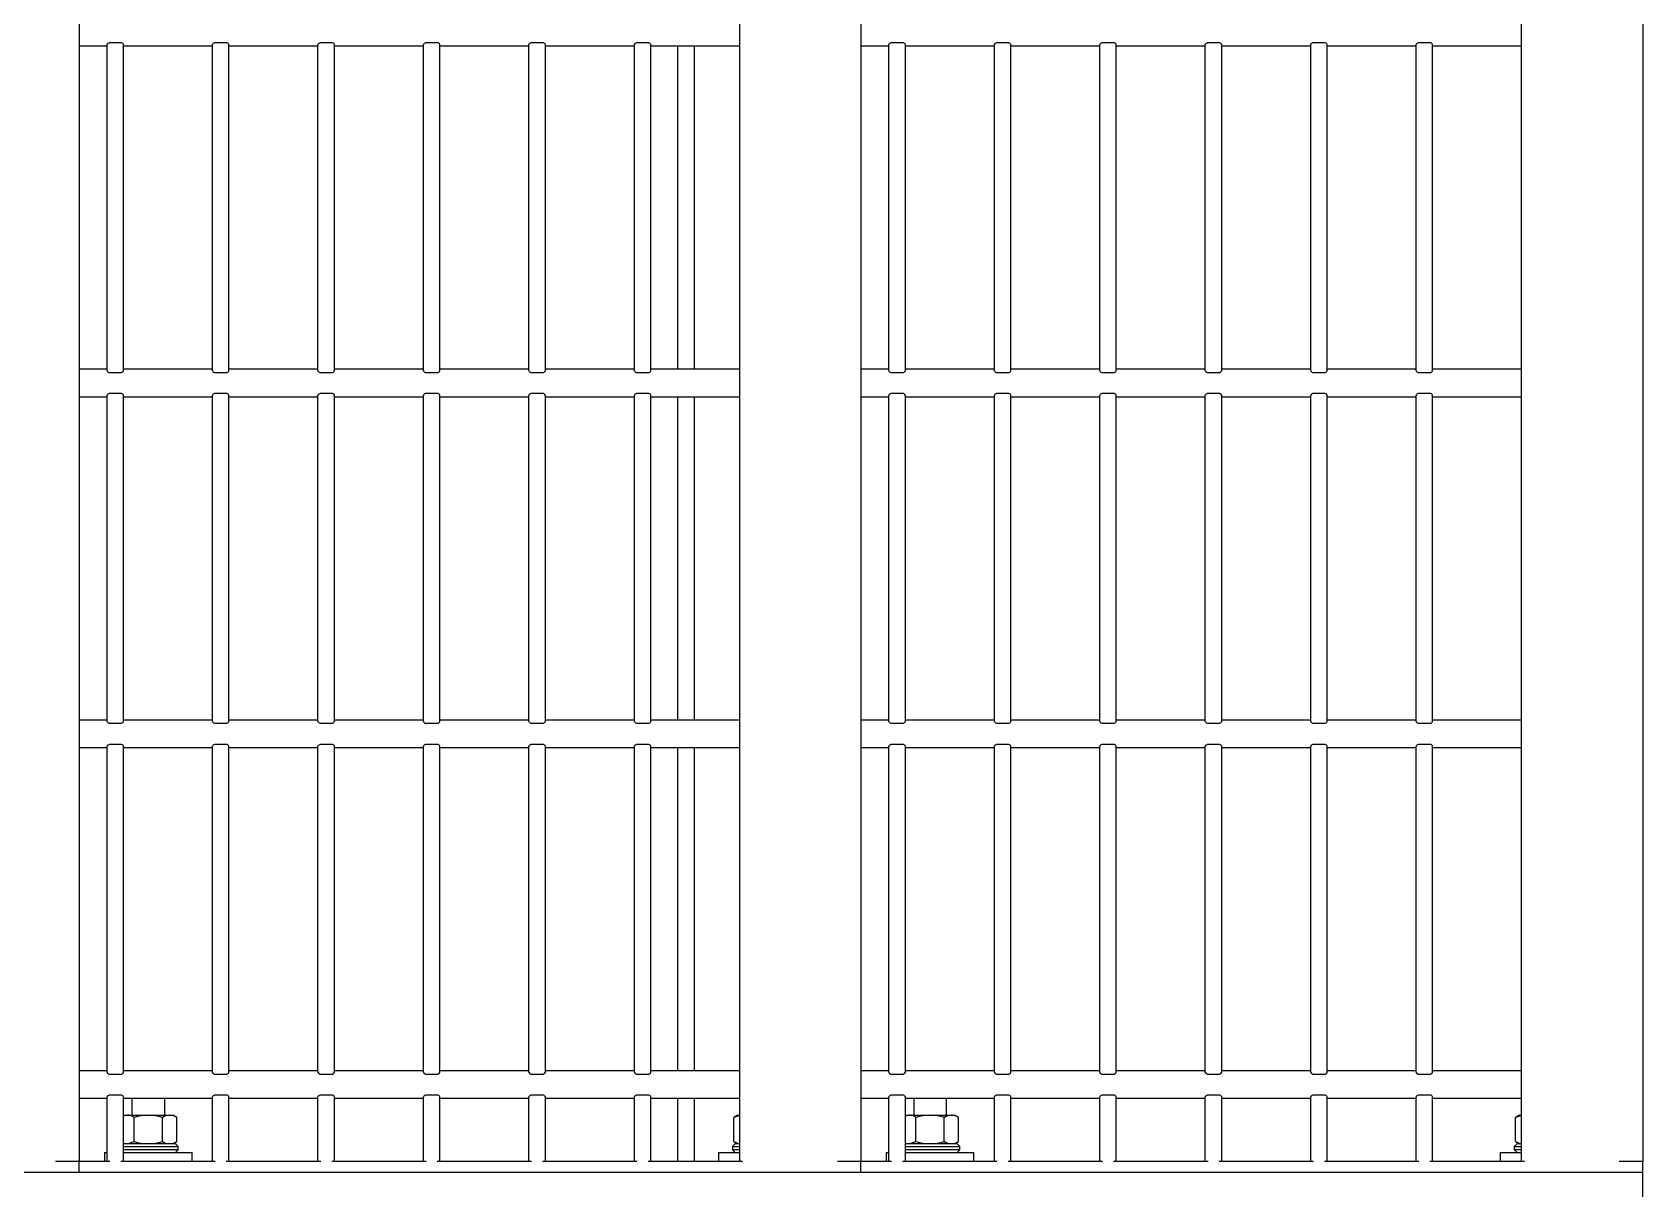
# Model space of a CAD drawing. Header units: millimetres. Extents: x 0 to 55611, y 0 to 32827.
# Drawn here: x 13793.6 to 14260, y 23650.1 to 23985.1 of the extents above; entities that cross this region are included whole.
import ezdxf

# ---------------------------------------------------------------- set-up
doc = ezdxf.new("R2010")
doc.units = ezdxf.units.MM
doc.header["$LTSCALE"] = 10
doc.linetypes.add('SLD-Continua', pattern=[0])
doc.layers.add('STRUC', color=5, linetype='SLD-Continua')

msp = doc.modelspace()

# ---------------------------------------------------------------- linework, layer by layer
at = {"layer": 'STRUC', "linetype": 'SLD-Continua', "lineweight": 25}
for p, q in [((13807.18, 24413.69), (13807.18, 23658.04)), ((14033.59, 24413.69), (14033.59, 23658.04)), ((14260.01, 24413.69), (14260.01, 23658.04)), ((13998.51, 23981.49), (13998.51, 23988.63)), ((14224.93, 23981.49), (14224.93, 23988.63)), ((13807.18, 23981.1), (13815.27, 23981.1)), ((13815.27, 23887.03), (13815.27, 23981.49)), ((13819.24, 23982.01), (13816.07, 23982.01)), ((13820.04, 23887.03), (13820.04, 23981.49)), ((13820.04, 23981.1), (13845.81, 23981.1)), ((13845.81, 23887.03), (13845.81, 23981.49)), ((13849.78, 23982.01), (13846.61, 23982.01)), ((13850.58, 23887.03), (13850.58, 23981.49)), ((13850.58, 23981.1), (13876.35, 23981.1)), ((13876.35, 23887.03), (13876.35, 23981.49)), ((13880.32, 23982.01), (13877.15, 23982.01)), ((13881.12, 23887.03), (13881.12, 23981.49)), ((13881.12, 23981.1), (13906.89, 23981.1)), ((13906.89, 23887.03), (13906.89, 23981.49)), ((13910.86, 23982.01), (13907.69, 23982.01)), ((13911.66, 23887.03), (13911.66, 23981.49)), ((13911.66, 23981.1), (13937.43, 23981.1)), ((13937.43, 23887.03), (13937.43, 23981.49)), ((13941.4, 23982.01), (13938.23, 23982.01)), ((13942.2, 23887.03), (13942.2, 23981.49)), ((13942.2, 23981.1), (13967.97, 23981.1)), ((13967.97, 23887.03), (13967.97, 23981.49)), ((13971.94, 23982.01), (13968.77, 23982.01)), ((13972.74, 23887.03), (13972.74, 23981.49)), ((13972.74, 23981.1), (13998.51, 23981.1)), ((13980.61, 23887.43), (13980.61, 23981.1)), ((13985.37, 23887.43), (13985.37, 23981.1)), ((13998.51, 23887.03), (13998.51, 23981.49)), ((14033.59, 23981.1), (14041.69, 23981.1)), ((14041.69, 23887.03), (14041.69, 23981.49)), ((14045.66, 23982.01), (14042.48, 23982.01)), ((14046.45, 23887.03), (14046.45, 23981.49)), ((14046.45, 23981.1), (14072.23, 23981.1)), ((14072.23, 23887.03), (14072.23, 23981.49)), ((14076.2, 23982.01), (14073.02, 23982.01)), ((14076.99, 23887.03), (14076.99, 23981.49)), ((14076.99, 23981.1), (14102.77, 23981.1)), ((14102.77, 23887.03), (14102.77, 23981.49)), ((14106.74, 23982.01), (14103.56, 23982.01)), ((14107.53, 23887.03), (14107.53, 23981.49)), ((14107.53, 23981.1), (14133.31, 23981.1)), ((14133.31, 23887.03), (14133.31, 23981.49)), ((14137.28, 23982.01), (14134.1, 23982.01)), ((14138.07, 23887.03), (14138.07, 23981.49)), ((14138.07, 23981.1), (14163.85, 23981.1)), ((14163.85, 23887.03), (14163.85, 23981.49)), ((14167.82, 23982.01), (14164.64, 23982.01)), ((14168.61, 23887.03), (14168.61, 23981.49)), ((14168.61, 23981.1), (14194.39, 23981.1)), ((14194.39, 23887.03), (14194.39, 23981.49)), ((14198.36, 23982.01), (14195.18, 23982.01)), ((14199.15, 23887.03), (14199.15, 23981.49)), ((14199.15, 23981.1), (14224.93, 23981.1)), ((14224.93, 23887.03), (14224.93, 23981.49)), ((13815.27, 23887.43), (13807.18, 23887.43)), ((13816.07, 23886.52), (13819.24, 23886.52)), ((13845.81, 23887.43), (13820.04, 23887.43)), ((13846.61, 23886.52), (13849.78, 23886.52)), ((13876.35, 23887.43), (13850.58, 23887.43)), ((13877.15, 23886.52), (13880.32, 23886.52)), ((13906.89, 23887.43), (13881.12, 23887.43)), ((13907.69, 23886.52), (13910.86, 23886.52)), ((13937.43, 23887.43), (13911.66, 23887.43)), ((13938.23, 23886.52), (13941.4, 23886.52)), ((13967.97, 23887.43), (13942.2, 23887.43)), ((13968.77, 23886.52), (13971.94, 23886.52)), ((13998.51, 23887.43), (13972.74, 23887.43)), ((13998.51, 23879.89), (13998.51, 23887.03)), ((14041.69, 23887.43), (14033.59, 23887.43)), ((14042.48, 23886.52), (14045.66, 23886.52)), ((14072.23, 23887.43), (14046.45, 23887.43)), ((14073.02, 23886.52), (14076.2, 23886.52)), ((14102.77, 23887.43), (14076.99, 23887.43)), ((14103.56, 23886.52), (14106.74, 23886.52)), ((14133.31, 23887.43), (14107.53, 23887.43)), ((14134.1, 23886.52), (14137.28, 23886.52)), ((14163.85, 23887.43), (14138.07, 23887.43)), ((14164.64, 23886.52), (14167.82, 23886.52)), ((14194.39, 23887.43), (14168.61, 23887.43)), ((14195.18, 23886.52), (14198.36, 23886.52)), ((14224.93, 23887.43), (14199.15, 23887.43)), ((14224.93, 23879.89), (14224.93, 23887.03)), ((13819.24, 23880.41), (13816.07, 23880.41)), ((13849.78, 23880.41), (13846.61, 23880.41)), ((13880.32, 23880.41), (13877.15, 23880.41)), ((13910.86, 23880.41), (13907.69, 23880.41)), ((13941.4, 23880.41), (13938.23, 23880.41)), ((13971.94, 23880.41), (13968.77, 23880.41)), ((14045.66, 23880.41), (14042.48, 23880.41)), ((14076.2, 23880.41), (14073.02, 23880.41)), ((14106.74, 23880.41), (14103.56, 23880.41)), ((14137.28, 23880.41), (14134.1, 23880.41)), ((14167.82, 23880.41), (14164.64, 23880.41)), ((14198.36, 23880.41), (14195.18, 23880.41)), ((13807.18, 23879.5), (13815.27, 23879.5)), ((13815.27, 23785.43), (13815.27, 23879.89)), ((13820.04, 23785.43), (13820.04, 23879.89)), ((13820.04, 23879.5), (13845.81, 23879.5)), ((13845.81, 23785.43), (13845.81, 23879.89)), ((13850.58, 23785.43), (13850.58, 23879.89)), ((13850.58, 23879.5), (13876.35, 23879.5)), ((13876.35, 23785.43), (13876.35, 23879.89)), ((13881.12, 23785.43), (13881.12, 23879.89)), ((13881.12, 23879.5), (13906.89, 23879.5)), ((13906.89, 23785.43), (13906.89, 23879.89)), ((13911.66, 23785.43), (13911.66, 23879.89)), ((13911.66, 23879.5), (13937.43, 23879.5)), ((13937.43, 23785.43), (13937.43, 23879.89)), ((13942.2, 23785.43), (13942.2, 23879.89)), ((13942.2, 23879.5), (13967.97, 23879.5)), ((13967.97, 23785.43), (13967.97, 23879.89)), ((13972.74, 23785.43), (13972.74, 23879.89)), ((13972.74, 23879.5), (13998.51, 23879.5)), ((13980.61, 23785.83), (13980.61, 23879.5)), ((13985.37, 23785.83), (13985.37, 23879.5)), ((13998.51, 23785.43), (13998.51, 23879.89)), ((14033.59, 23879.5), (14041.69, 23879.5)), ((14041.69, 23785.43), (14041.69, 23879.89)), ((14046.45, 23785.43), (14046.45, 23879.89)), ((14046.45, 23879.5), (14072.23, 23879.5)), ((14072.23, 23785.43), (14072.23, 23879.89)), ((14076.99, 23785.43), (14076.99, 23879.89)), ((14076.99, 23879.5), (14102.77, 23879.5)), ((14102.77, 23785.43), (14102.77, 23879.89)), ((14107.53, 23785.43), (14107.53, 23879.89)), ((14107.53, 23879.5), (14133.31, 23879.5)), ((14133.31, 23785.43), (14133.31, 23879.89)), ((14138.07, 23785.43), (14138.07, 23879.89)), ((14138.07, 23879.5), (14163.85, 23879.5)), ((14163.85, 23785.43), (14163.85, 23879.89)), ((14168.61, 23785.43), (14168.61, 23879.89)), ((14168.61, 23879.5), (14194.39, 23879.5)), ((14194.39, 23785.43), (14194.39, 23879.89)), ((14199.15, 23785.43), (14199.15, 23879.89)), ((14199.15, 23879.5), (14224.93, 23879.5)), ((14224.93, 23785.43), (14224.93, 23879.89)), ((13815.27, 23785.83), (13807.18, 23785.83)), ((13816.07, 23784.92), (13819.24, 23784.92)), ((13845.81, 23785.83), (13820.04, 23785.83)), ((13846.61, 23784.92), (13849.78, 23784.92)), ((13876.35, 23785.83), (13850.58, 23785.83)), ((13877.15, 23784.92), (13880.32, 23784.92)), ((13906.89, 23785.83), (13881.12, 23785.83)), ((13907.69, 23784.92), (13910.86, 23784.92)), ((13937.43, 23785.83), (13911.66, 23785.83)), ((13938.23, 23784.92), (13941.4, 23784.92)), ((13967.97, 23785.83), (13942.2, 23785.83)), ((13968.77, 23784.92), (13971.94, 23784.92)), ((13998.51, 23785.83), (13972.74, 23785.83)), ((13998.51, 23778.29), (13998.51, 23785.43)), ((14041.69, 23785.83), (14033.59, 23785.83)), ((14042.48, 23784.92), (14045.66, 23784.92)), ((14072.23, 23785.83), (14046.45, 23785.83)), ((14073.02, 23784.92), (14076.2, 23784.92)), ((14102.77, 23785.83), (14076.99, 23785.83)), ((14103.56, 23784.92), (14106.74, 23784.92)), ((14133.31, 23785.83), (14107.53, 23785.83)), ((14134.1, 23784.92), (14137.28, 23784.92)), ((14163.85, 23785.83), (14138.07, 23785.83)), ((14164.64, 23784.92), (14167.82, 23784.92)), ((14194.39, 23785.83), (14168.61, 23785.83)), ((14195.18, 23784.92), (14198.36, 23784.92)), ((14224.93, 23785.83), (14199.15, 23785.83)), ((14224.93, 23778.29), (14224.93, 23785.43)), ((13807.18, 23777.9), (13815.27, 23777.9)), ((13815.27, 23683.83), (13815.27, 23778.29)), ((13819.24, 23778.81), (13816.07, 23778.81)), ((13820.04, 23683.83), (13820.04, 23778.29)), ((13820.04, 23777.9), (13845.81, 23777.9)), ((13845.81, 23683.83), (13845.81, 23778.29)), ((13849.78, 23778.81), (13846.61, 23778.81)), ((13850.58, 23683.83), (13850.58, 23778.29)), ((13850.58, 23777.9), (13876.35, 23777.9)), ((13876.35, 23683.83), (13876.35, 23778.29)), ((13880.32, 23778.81), (13877.15, 23778.81)), ((13881.12, 23683.83), (13881.12, 23778.29)), ((13881.12, 23777.9), (13906.89, 23777.9)), ((13906.89, 23683.83), (13906.89, 23778.29)), ((13910.86, 23778.81), (13907.69, 23778.81)), ((13911.66, 23683.83), (13911.66, 23778.29)), ((13911.66, 23777.9), (13937.43, 23777.9)), ((13937.43, 23683.83), (13937.43, 23778.29)), ((13941.4, 23778.81), (13938.23, 23778.81)), ((13942.2, 23683.83), (13942.2, 23778.29)), ((13942.2, 23777.9), (13967.97, 23777.9)), ((13967.97, 23683.83), (13967.97, 23778.29)), ((13971.94, 23778.81), (13968.77, 23778.81)), ((13972.74, 23683.83), (13972.74, 23778.29)), ((13972.74, 23777.9), (13998.51, 23777.9)), ((13980.61, 23684.23), (13980.61, 23777.9)), ((13985.37, 23684.23), (13985.37, 23777.9)), ((13998.51, 23683.83), (13998.51, 23778.29)), ((14033.59, 23777.9), (14041.69, 23777.9)), ((14041.69, 23683.83), (14041.69, 23778.29)), ((14045.66, 23778.81), (14042.48, 23778.81)), ((14046.45, 23683.83), (14046.45, 23778.29)), ((14046.45, 23777.9), (14072.23, 23777.9)), ((14072.23, 23683.83), (14072.23, 23778.29)), ((14076.2, 23778.81), (14073.02, 23778.81)), ((14076.99, 23683.83), (14076.99, 23778.29)), ((14076.99, 23777.9), (14102.77, 23777.9)), ((14102.77, 23683.83), (14102.77, 23778.29)), ((14106.74, 23778.81), (14103.56, 23778.81)), ((14107.53, 23683.83), (14107.53, 23778.29)), ((14107.53, 23777.9), (14133.31, 23777.9)), ((14133.31, 23683.83), (14133.31, 23778.29)), ((14137.28, 23778.81), (14134.1, 23778.81)), ((14138.07, 23683.83), (14138.07, 23778.29)), ((14138.07, 23777.9), (14163.85, 23777.9)), ((14163.85, 23683.83), (14163.85, 23778.29)), ((14167.82, 23778.81), (14164.64, 23778.81)), ((14168.61, 23683.83), (14168.61, 23778.29)), ((14168.61, 23777.9), (14194.39, 23777.9)), ((14194.39, 23683.83), (14194.39, 23778.29)), ((14198.36, 23778.81), (14195.18, 23778.81)), ((14199.15, 23683.83), (14199.15, 23778.29)), ((14199.15, 23777.9), (14224.93, 23777.9)), ((14224.93, 23683.83), (14224.93, 23778.29)), ((13815.27, 23684.23), (13807.18, 23684.23)), ((13845.81, 23684.23), (13820.04, 23684.23)), ((13876.35, 23684.23), (13850.58, 23684.23)), ((13906.89, 23684.23), (13881.12, 23684.23)), ((13937.43, 23684.23), (13911.66, 23684.23)), ((13967.97, 23684.23), (13942.2, 23684.23)), ((13998.51, 23684.23), (13972.74, 23684.23)), ((14041.69, 23684.23), (14033.59, 23684.23)), ((14072.23, 23684.23), (14046.45, 23684.23)), ((14102.77, 23684.23), (14076.99, 23684.23)), ((14133.31, 23684.23), (14107.53, 23684.23)), ((14163.85, 23684.23), (14138.07, 23684.23)), ((14194.39, 23684.23), (14168.61, 23684.23)), ((14224.93, 23684.23), (14199.15, 23684.23)), ((13816.07, 23683.32), (13819.24, 23683.32)), ((13846.61, 23683.32), (13849.78, 23683.32)), ((13877.15, 23683.32), (13880.32, 23683.32)), ((13907.69, 23683.32), (13910.86, 23683.32)), ((13938.23, 23683.32), (13941.4, 23683.32)), ((13968.77, 23683.32), (13971.94, 23683.32)), ((13998.51, 23676.69), (13998.51, 23683.83)), ((14042.48, 23683.32), (14045.66, 23683.32)), ((14073.02, 23683.32), (14076.2, 23683.32)), ((14103.56, 23683.32), (14106.74, 23683.32)), ((14134.1, 23683.32), (14137.28, 23683.32)), ((14164.64, 23683.32), (14167.82, 23683.32)), ((14195.18, 23683.32), (14198.36, 23683.32)), ((14224.93, 23676.69), (14224.93, 23683.83)), ((13807.18, 23676.3), (13815.27, 23676.3)), ((13815.27, 23658.04), (13815.27, 23676.69)), ((13819.24, 23677.21), (13816.07, 23677.21)), ((13820.04, 23658.04), (13820.04, 23676.69)), ((13820.04, 23676.3), (13845.81, 23676.3)), ((13822.45, 23676.3), (13822.45, 23671.45)), ((13831.98, 23671.45), (13831.98, 23676.3)), ((13845.81, 23658.04), (13845.81, 23676.69)), ((13849.78, 23677.21), (13846.61, 23677.21)), ((13850.58, 23658.04), (13850.58, 23676.69)), ((13850.58, 23676.3), (13876.35, 23676.3)), ((13876.35, 23658.04), (13876.35, 23676.69)), ((13880.32, 23677.21), (13877.15, 23677.21)), ((13881.12, 23658.04), (13881.12, 23676.69)), ((13881.12, 23676.3), (13906.89, 23676.3)), ((13906.89, 23658.04), (13906.89, 23676.69)), ((13910.86, 23677.21), (13907.69, 23677.21)), ((13911.66, 23658.04), (13911.66, 23676.69)), ((13911.66, 23676.3), (13937.43, 23676.3)), ((13937.43, 23658.04), (13937.43, 23676.69)), ((13941.4, 23677.21), (13938.23, 23677.21)), ((13942.2, 23658.04), (13942.2, 23676.69)), ((13942.2, 23676.3), (13967.97, 23676.3)), ((13967.97, 23658.04), (13967.97, 23676.69)), ((13971.94, 23677.21), (13968.77, 23677.21)), ((13972.74, 23658.04), (13972.74, 23676.69)), ((13972.74, 23676.3), (13998.51, 23676.3)), ((13980.61, 23658.04), (13980.61, 23676.3)), ((13985.37, 23658.04), (13985.37, 23676.3)), ((13998.51, 23658.04), (13998.51, 23676.69)), ((14033.59, 23676.3), (14041.69, 23676.3)), ((14041.69, 23658.04), (14041.69, 23676.69)), ((14045.66, 23677.21), (14042.48, 23677.21)), ((14046.45, 23658.04), (14046.45, 23676.69)), ((14046.45, 23676.3), (14072.23, 23676.3)), ((14048.86, 23676.3), (14048.86, 23671.45)), ((14058.39, 23671.45), (14058.39, 23676.3)), ((14072.23, 23658.04), (14072.23, 23676.69)), ((14076.2, 23677.21), (14073.02, 23677.21)), ((14076.99, 23658.04), (14076.99, 23676.69)), ((14076.99, 23676.3), (14102.77, 23676.3)), ((14102.77, 23658.04), (14102.77, 23676.69)), ((14106.74, 23677.21), (14103.56, 23677.21)), ((14107.53, 23658.04), (14107.53, 23676.69)), ((14107.53, 23676.3), (14133.31, 23676.3)), ((14133.31, 23658.04), (14133.31, 23676.69)), ((14137.28, 23677.21), (14134.1, 23677.21)), ((14138.07, 23658.04), (14138.07, 23676.69)), ((14138.07, 23676.3), (14163.85, 23676.3)), ((14163.85, 23658.04), (14163.85, 23676.69)), ((14167.82, 23677.21), (14164.64, 23677.21)), ((14168.61, 23658.04), (14168.61, 23676.69)), ((14168.61, 23676.3), (14194.39, 23676.3)), ((14194.39, 23658.04), (14194.39, 23676.69)), ((14198.36, 23677.21), (14195.18, 23677.21)), ((14199.15, 23658.04), (14199.15, 23676.69)), ((14199.15, 23676.3), (14224.93, 23676.3)), ((14224.93, 23658.04), (14224.93, 23676.69)), ((13820.13, 23671.45), (13820.04, 23671.39)), ((13820.13, 23671.45), (13827.21, 23671.45)), ((13823.1, 23663.79), (13823.1, 23670.77)), ((13827.21, 23671.45), (13834.29, 23671.45)), ((13831.33, 23663.79), (13831.33, 23670.77)), ((13835.47, 23670.77), (13834.29, 23671.45)), ((13835.47, 23663.79), (13835.47, 23670.77)), ((13997.93, 23671.45), (13996.76, 23670.77)), ((13998.51, 23671.35), (13996.76, 23670.77)), ((13996.76, 23663.79), (13996.76, 23670.77)), ((13997.93, 23671.45), (13998.51, 23671.45)), ((14046.55, 23671.45), (14046.45, 23671.39)), ((14046.55, 23671.45), (14053.63, 23671.45)), ((14049.51, 23663.79), (14049.51, 23670.77)), ((14053.63, 23671.45), (14060.71, 23671.45)), ((14057.74, 23663.79), (14057.74, 23670.77)), ((14061.88, 23670.77), (14060.71, 23671.45)), ((14061.88, 23663.79), (14061.88, 23670.77)), ((14224.35, 23671.45), (14223.17, 23670.77)), ((14224.93, 23671.35), (14223.17, 23670.77)), ((14223.17, 23663.79), (14223.17, 23670.77)), ((14224.35, 23671.45), (14224.93, 23671.45)), ((13820.04, 23663.17), (13820.13, 23663.11)), ((13835.05, 23663.11), (13820.04, 23663.11)), ((13820.04, 23662.32), (13835.84, 23662.32)), ((13835.84, 23661.37), (13820.04, 23661.37)), ((13834.29, 23663.11), (13835.47, 23663.79)), ((13835.84, 23662.32), (13835.05, 23663.11)), ((13835.05, 23660.57), (13835.84, 23661.37)), ((13835.84, 23661.37), (13835.84, 23662.32)), ((13997.18, 23663.11), (13996.38, 23662.32)), ((13996.38, 23662.32), (13996.38, 23661.37)), ((13996.38, 23662.32), (13998.51, 23662.32)), ((13996.38, 23661.37), (13997.18, 23660.57)), ((13998.51, 23661.37), (13996.38, 23661.37)), ((13996.76, 23663.79), (13997.93, 23663.11)), ((13998.51, 23663.11), (13997.18, 23663.11)), ((14046.45, 23663.17), (14046.55, 23663.11)), ((14061.46, 23663.11), (14046.45, 23663.11)), ((14046.45, 23662.32), (14062.26, 23662.32)), ((14062.26, 23661.37), (14046.45, 23661.37)), ((14060.71, 23663.11), (14061.88, 23663.79)), ((14062.26, 23662.32), (14061.46, 23663.11)), ((14061.46, 23660.57), (14062.26, 23661.37)), ((14062.26, 23661.37), (14062.26, 23662.32)), ((14223.59, 23663.11), (14222.8, 23662.32)), ((14222.8, 23662.32), (14222.8, 23661.37)), ((14222.8, 23662.32), (14224.93, 23662.32)), ((14222.8, 23661.37), (14223.59, 23660.57)), ((14224.93, 23661.37), (14222.8, 23661.37)), ((14223.17, 23663.79), (14224.35, 23663.11)), ((14224.93, 23663.11), (14223.59, 23663.11)), ((13807.18, 23658.04), (13800.35, 23658.04)), ((13807.18, 23654.86), (13807.18, 23658.04)), ((13816.07, 23658.04), (13807.18, 23658.04)), ((13814.51, 23660.57), (13814.51, 23658.04)), ((13814.51, 23660.57), (13815.27, 23660.57)), ((13846.61, 23658.04), (13819.24, 23658.04)), ((13820.04, 23660.57), (13827.21, 23660.57)), ((13827.21, 23660.57), (13839.91, 23660.57)), ((13839.91, 23658.04), (13839.91, 23660.57)), ((13877.15, 23658.04), (13849.78, 23658.04)), ((13907.69, 23658.04), (13880.32, 23658.04)), ((13938.23, 23658.04), (13910.86, 23658.04)), ((13968.77, 23658.04), (13941.4, 23658.04)), ((13999.31, 23658.04), (13971.94, 23658.04)), ((13992.31, 23660.57), (13992.31, 23658.04)), ((13992.31, 23660.57), (13998.51, 23660.57)), ((14033.59, 23658.04), (14026.76, 23658.04)), ((14033.59, 23654.86), (14033.59, 23658.04)), ((14042.48, 23658.04), (14033.59, 23658.04)), ((14040.93, 23660.57), (14040.93, 23658.04)), ((14040.93, 23660.57), (14041.69, 23660.57)), ((14073.02, 23658.04), (14045.66, 23658.04)), ((14046.45, 23660.57), (14053.63, 23660.57)), ((14053.63, 23660.57), (14066.33, 23660.57)), ((14066.33, 23658.04), (14066.33, 23660.57)), ((14103.56, 23658.04), (14076.2, 23658.04)), ((14134.1, 23658.04), (14106.74, 23658.04)), ((14164.64, 23658.04), (14137.28, 23658.04)), ((14195.18, 23658.04), (14167.82, 23658.04)), ((14225.72, 23658.04), (14198.36, 23658.04)), ((14218.73, 23660.57), (14218.73, 23658.04)), ((14218.73, 23660.57), (14224.93, 23660.57)), ((14260.01, 23658.04), (14253.17, 23658.04)), ((14260.01, 23654.86), (14260.01, 23658.04)), ((14260.01, 23654.86), (9958.16, 23654.86)), ((14260.01, 23645.33), (14260.01, 23654.86))]:
    msp.add_line(p, q, dxfattribs=at)
at = {"layer": 'STRUC', "linetype": 'SLD-Continua', "lineweight": 25, "flags": 128}
for points in [[(13816.07, 23982.01), (13815.86, 23981.98), (13815.68, 23981.92), (13815.5, 23981.82), (13815.35, 23981.68), (13815.28, 23981.52), (13815.27, 23981.49)], [(13846.61, 23982.01), (13846.4, 23981.98), (13846.22, 23981.92), (13846.04, 23981.82), (13845.89, 23981.68), (13845.82, 23981.52), (13845.81, 23981.49)], [(13877.15, 23982.01), (13876.94, 23981.98), (13876.76, 23981.92), (13876.58, 23981.82), (13876.43, 23981.68), (13876.36, 23981.52), (13876.35, 23981.49)], [(13907.69, 23982.01), (13907.48, 23981.98), (13907.3, 23981.92), (13907.12, 23981.82), (13906.97, 23981.68), (13906.9, 23981.52), (13906.89, 23981.49)], [(13938.23, 23982.01), (13938.02, 23981.98), (13937.84, 23981.92), (13937.66, 23981.82), (13937.51, 23981.68), (13937.44, 23981.52), (13937.43, 23981.49)], [(13968.77, 23982.01), (13968.56, 23981.98), (13968.38, 23981.92), (13968.2, 23981.82), (13968.05, 23981.68), (13967.98, 23981.52), (13967.97, 23981.49)], [(14042.48, 23982.01), (14042.28, 23981.98), (14042.09, 23981.92), (14041.91, 23981.82), (14041.76, 23981.68), (14041.69, 23981.52), (14041.69, 23981.49)], [(14073.02, 23982.01), (14072.82, 23981.98), (14072.63, 23981.92), (14072.45, 23981.82), (14072.3, 23981.68), (14072.23, 23981.52), (14072.23, 23981.49)], [(14103.56, 23982.01), (14103.36, 23981.98), (14103.17, 23981.92), (14102.99, 23981.82), (14102.84, 23981.68), (14102.77, 23981.52), (14102.77, 23981.49)], [(14134.1, 23982.01), (14133.9, 23981.98), (14133.71, 23981.92), (14133.53, 23981.82), (14133.38, 23981.68), (14133.31, 23981.52), (14133.31, 23981.49)], [(14164.64, 23982.01), (14164.44, 23981.98), (14164.25, 23981.92), (14164.07, 23981.82), (14163.92, 23981.68), (14163.85, 23981.52), (14163.85, 23981.49)], [(14195.18, 23982.01), (14194.98, 23981.98), (14194.79, 23981.92), (14194.61, 23981.82), (14194.46, 23981.68), (14194.39, 23981.52), (14194.39, 23981.49)], [(13816.07, 23880.41), (13815.86, 23880.38), (13815.68, 23880.32), (13815.5, 23880.22), (13815.35, 23880.08), (13815.28, 23879.92), (13815.27, 23879.89)], [(13846.61, 23880.41), (13846.4, 23880.38), (13846.22, 23880.32), (13846.04, 23880.22), (13845.89, 23880.08), (13845.82, 23879.92), (13845.81, 23879.89)], [(13877.15, 23880.41), (13876.94, 23880.38), (13876.76, 23880.32), (13876.58, 23880.22), (13876.43, 23880.08), (13876.36, 23879.92), (13876.35, 23879.89)], [(13907.69, 23880.41), (13907.48, 23880.38), (13907.3, 23880.32), (13907.12, 23880.22), (13906.97, 23880.08), (13906.9, 23879.92), (13906.89, 23879.89)], [(13938.23, 23880.41), (13938.02, 23880.38), (13937.84, 23880.32), (13937.66, 23880.22), (13937.51, 23880.08), (13937.44, 23879.92), (13937.43, 23879.89)], [(13968.77, 23880.41), (13968.56, 23880.38), (13968.38, 23880.32), (13968.2, 23880.22), (13968.05, 23880.08), (13967.98, 23879.92), (13967.97, 23879.89)], [(14042.48, 23880.41), (14042.28, 23880.38), (14042.09, 23880.32), (14041.91, 23880.22), (14041.76, 23880.08), (14041.69, 23879.92), (14041.69, 23879.89)], [(14073.02, 23880.41), (14072.82, 23880.38), (14072.63, 23880.32), (14072.45, 23880.22), (14072.3, 23880.08), (14072.23, 23879.92), (14072.23, 23879.89)], [(14103.56, 23880.41), (14103.36, 23880.38), (14103.17, 23880.32), (14102.99, 23880.22), (14102.84, 23880.08), (14102.77, 23879.92), (14102.77, 23879.89)], [(14134.1, 23880.41), (14133.9, 23880.38), (14133.71, 23880.32), (14133.53, 23880.22), (14133.38, 23880.08), (14133.31, 23879.92), (14133.31, 23879.89)], [(14164.64, 23880.41), (14164.44, 23880.38), (14164.25, 23880.32), (14164.07, 23880.22), (14163.92, 23880.08), (14163.85, 23879.92), (14163.85, 23879.89)], [(14195.18, 23880.41), (14194.98, 23880.38), (14194.79, 23880.32), (14194.61, 23880.22), (14194.46, 23880.08), (14194.39, 23879.92), (14194.39, 23879.89)], [(13816.07, 23778.81), (13815.86, 23778.78), (13815.68, 23778.72), (13815.5, 23778.62), (13815.35, 23778.48), (13815.28, 23778.32), (13815.27, 23778.29)], [(13846.61, 23778.81), (13846.4, 23778.78), (13846.22, 23778.72), (13846.04, 23778.62), (13845.89, 23778.48), (13845.82, 23778.32), (13845.81, 23778.29)], [(13877.15, 23778.81), (13876.94, 23778.78), (13876.76, 23778.72), (13876.58, 23778.62), (13876.43, 23778.48), (13876.36, 23778.32), (13876.35, 23778.29)], [(13907.69, 23778.81), (13907.48, 23778.78), (13907.3, 23778.72), (13907.12, 23778.62), (13906.97, 23778.48), (13906.9, 23778.32), (13906.89, 23778.29)], [(13938.23, 23778.81), (13938.02, 23778.78), (13937.84, 23778.72), (13937.66, 23778.62), (13937.51, 23778.48), (13937.44, 23778.32), (13937.43, 23778.29)], [(13968.77, 23778.81), (13968.56, 23778.78), (13968.38, 23778.72), (13968.2, 23778.62), (13968.05, 23778.48), (13967.98, 23778.32), (13967.97, 23778.29)], [(14042.48, 23778.81), (14042.28, 23778.78), (14042.09, 23778.72), (14041.91, 23778.62), (14041.76, 23778.48), (14041.69, 23778.32), (14041.69, 23778.29)], [(14073.02, 23778.81), (14072.82, 23778.78), (14072.63, 23778.72), (14072.45, 23778.62), (14072.3, 23778.48), (14072.23, 23778.32), (14072.23, 23778.29)], [(14103.56, 23778.81), (14103.36, 23778.78), (14103.17, 23778.72), (14102.99, 23778.62), (14102.84, 23778.48), (14102.77, 23778.32), (14102.77, 23778.29)], [(14134.1, 23778.81), (14133.9, 23778.78), (14133.71, 23778.72), (14133.53, 23778.62), (14133.38, 23778.48), (14133.31, 23778.32), (14133.31, 23778.29)], [(14164.64, 23778.81), (14164.44, 23778.78), (14164.25, 23778.72), (14164.07, 23778.62), (14163.92, 23778.48), (14163.85, 23778.32), (14163.85, 23778.29)], [(14195.18, 23778.81), (14194.98, 23778.78), (14194.79, 23778.72), (14194.61, 23778.62), (14194.46, 23778.48), (14194.39, 23778.32), (14194.39, 23778.29)], [(13816.07, 23677.21), (13815.86, 23677.18), (13815.68, 23677.12), (13815.5, 23677.02), (13815.35, 23676.88), (13815.28, 23676.72), (13815.27, 23676.69)], [(13846.61, 23677.21), (13846.4, 23677.18), (13846.22, 23677.12), (13846.04, 23677.02), (13845.89, 23676.88), (13845.82, 23676.72), (13845.81, 23676.69)], [(13877.15, 23677.21), (13876.94, 23677.18), (13876.76, 23677.12), (13876.58, 23677.02), (13876.43, 23676.88), (13876.36, 23676.72), (13876.35, 23676.69)], [(13907.69, 23677.21), (13907.48, 23677.18), (13907.3, 23677.12), (13907.12, 23677.02), (13906.97, 23676.88), (13906.9, 23676.72), (13906.89, 23676.69)], [(13938.23, 23677.21), (13938.02, 23677.18), (13937.84, 23677.12), (13937.66, 23677.02), (13937.51, 23676.88), (13937.44, 23676.72), (13937.43, 23676.69)], [(13968.77, 23677.21), (13968.56, 23677.18), (13968.38, 23677.12), (13968.2, 23677.02), (13968.05, 23676.88), (13967.98, 23676.72), (13967.97, 23676.69)], [(14042.48, 23677.21), (14042.28, 23677.18), (14042.09, 23677.12), (14041.91, 23677.02), (14041.76, 23676.88), (14041.69, 23676.72), (14041.69, 23676.69)], [(14073.02, 23677.21), (14072.82, 23677.18), (14072.63, 23677.12), (14072.45, 23677.02), (14072.3, 23676.88), (14072.23, 23676.72), (14072.23, 23676.69)], [(14103.56, 23677.21), (14103.36, 23677.18), (14103.17, 23677.12), (14102.99, 23677.02), (14102.84, 23676.88), (14102.77, 23676.72), (14102.77, 23676.69)], [(14134.1, 23677.21), (14133.9, 23677.18), (14133.71, 23677.12), (14133.53, 23677.02), (14133.38, 23676.88), (14133.31, 23676.72), (14133.31, 23676.69)], [(14164.64, 23677.21), (14164.44, 23677.18), (14164.25, 23677.12), (14164.07, 23677.02), (14163.92, 23676.88), (14163.85, 23676.72), (14163.85, 23676.69)], [(14195.18, 23677.21), (14194.98, 23677.18), (14194.79, 23677.12), (14194.61, 23677.02), (14194.46, 23676.88), (14194.39, 23676.72), (14194.39, 23676.69)], [(13820.04, 23663.31), (13820.04, 23663.31), (13821.17, 23663.15), (13823.1, 23663.79)], [(13996.76, 23663.79), (13997.84, 23663.31), (13998.51, 23663.22)], [(14046.45, 23663.31), (14046.45, 23663.31), (14047.59, 23663.15), (14049.51, 23663.79)], [(14223.17, 23663.79), (14224.25, 23663.31), (14224.93, 23663.22)]]:
    msp.add_lwpolyline(points, dxfattribs=at)
at = {"layer": 'STRUC', "linetype": 'SLD-Continua', "lineweight": 25}
for centre, radius, start, end in [((13819.32, 23981.25), 0.758, 18.7135, 95.7468), ((13849.86, 23981.25), 0.758, 18.7135, 95.7468), ((13880.4, 23981.25), 0.758, 18.7135, 95.7468), ((13910.94, 23981.25), 0.758, 18.7135, 95.7468), ((13941.48, 23981.25), 0.758, 18.7135, 95.7468), ((13972.02, 23981.25), 0.758, 18.7135, 95.7468), ((14045.73, 23981.25), 0.758, 18.7135, 95.7468), ((14076.27, 23981.25), 0.758, 18.7135, 95.7468), ((14106.81, 23981.25), 0.758, 18.7135, 95.7468), ((14137.35, 23981.25), 0.758, 18.7135, 95.7468), ((14167.89, 23981.25), 0.758, 18.7135, 95.7468), ((14198.43, 23981.25), 0.758, 18.7135, 95.7468), ((13816.01, 23887.3), 0.783, 200.144, 274.3164), ((13819.31, 23887.29), 0.772, 265.0804, 340.4592), ((13846.55, 23887.3), 0.783, 200.144, 274.3164), ((13849.85, 23887.29), 0.772, 265.0804, 340.4592), ((13877.09, 23887.3), 0.783, 200.144, 274.3164), ((13880.39, 23887.29), 0.772, 265.0804, 340.4592), ((13907.63, 23887.3), 0.783, 200.144, 274.3164), ((13910.93, 23887.29), 0.772, 265.0804, 340.4592), ((13938.17, 23887.3), 0.783, 200.144, 274.3164), ((13941.47, 23887.29), 0.772, 265.0804, 340.4592), ((13968.71, 23887.3), 0.783, 200.144, 274.3164), ((13972.01, 23887.29), 0.772, 265.0804, 340.4592), ((14042.42, 23887.3), 0.783, 200.144, 274.3164), ((14045.72, 23887.29), 0.772, 265.0804, 340.4592), ((14072.96, 23887.3), 0.783, 200.144, 274.3164), ((14076.26, 23887.29), 0.772, 265.0804, 340.4592), ((14103.5, 23887.3), 0.783, 200.144, 274.3164), ((14106.8, 23887.29), 0.772, 265.0804, 340.4592), ((14134.04, 23887.3), 0.783, 200.144, 274.3164), ((14137.34, 23887.29), 0.772, 265.0804, 340.4592), ((14164.58, 23887.3), 0.783, 200.144, 274.3164), ((14167.88, 23887.29), 0.772, 265.0804, 340.4592), ((14195.12, 23887.3), 0.783, 200.144, 274.3164), ((14198.42, 23887.29), 0.772, 265.0804, 340.4592), ((13819.32, 23879.65), 0.758, 18.7135, 95.7468), ((13849.86, 23879.65), 0.758, 18.7135, 95.7468), ((13880.4, 23879.65), 0.758, 18.7135, 95.7468), ((13910.94, 23879.65), 0.758, 18.7135, 95.7468), ((13941.48, 23879.65), 0.758, 18.7135, 95.7468), ((13972.02, 23879.65), 0.758, 18.7135, 95.7468), ((14045.73, 23879.65), 0.758, 18.7135, 95.7468), ((14076.27, 23879.65), 0.758, 18.7135, 95.7468), ((14106.81, 23879.65), 0.758, 18.7135, 95.7468), ((14137.35, 23879.65), 0.758, 18.7135, 95.7468), ((14167.89, 23879.65), 0.758, 18.7135, 95.7468), ((14198.43, 23879.65), 0.758, 18.7135, 95.7468), ((13816.01, 23785.7), 0.783, 200.144, 274.3164), ((13819.31, 23785.69), 0.772, 265.0804, 340.4592), ((13846.55, 23785.7), 0.783, 200.144, 274.3164), ((13849.85, 23785.69), 0.772, 265.0804, 340.4592), ((13877.09, 23785.7), 0.783, 200.144, 274.3164), ((13880.39, 23785.69), 0.772, 265.0804, 340.4592), ((13907.63, 23785.7), 0.783, 200.144, 274.3164), ((13910.93, 23785.69), 0.772, 265.0804, 340.4592), ((13938.17, 23785.7), 0.783, 200.144, 274.3164), ((13941.47, 23785.69), 0.772, 265.0804, 340.4592), ((13968.71, 23785.7), 0.783, 200.144, 274.3164), ((13972.01, 23785.69), 0.772, 265.0804, 340.4592), ((14042.42, 23785.7), 0.783, 200.144, 274.3164), ((14045.72, 23785.69), 0.772, 265.0804, 340.4592), ((14072.96, 23785.7), 0.783, 200.144, 274.3164), ((14076.26, 23785.69), 0.772, 265.0804, 340.4592), ((14103.5, 23785.7), 0.783, 200.144, 274.3164), ((14106.8, 23785.69), 0.772, 265.0804, 340.4592), ((14134.04, 23785.7), 0.783, 200.144, 274.3164), ((14137.34, 23785.69), 0.772, 265.0804, 340.4592), ((14164.58, 23785.7), 0.783, 200.144, 274.3164), ((14167.88, 23785.69), 0.772, 265.0804, 340.4592), ((14195.12, 23785.7), 0.783, 200.144, 274.3164), ((14198.42, 23785.69), 0.772, 265.0804, 340.4592), ((13819.32, 23778.05), 0.758, 18.7135, 95.7468), ((13849.86, 23778.05), 0.758, 18.7135, 95.7468), ((13880.4, 23778.05), 0.758, 18.7135, 95.7468), ((13910.94, 23778.05), 0.758, 18.7135, 95.7468), ((13941.48, 23778.05), 0.758, 18.7135, 95.7468), ((13972.02, 23778.05), 0.758, 18.7135, 95.7468), ((14045.73, 23778.05), 0.758, 18.7135, 95.7468), ((14076.27, 23778.05), 0.758, 18.7135, 95.7468), ((14106.81, 23778.05), 0.758, 18.7135, 95.7468), ((14137.35, 23778.05), 0.758, 18.7135, 95.7468), ((14167.89, 23778.05), 0.758, 18.7135, 95.7468), ((14198.43, 23778.05), 0.758, 18.7135, 95.7468), ((13816.01, 23684.1), 0.783, 200.144, 274.3164), ((13819.31, 23684.09), 0.772, 265.0804, 340.4592), ((13846.55, 23684.1), 0.783, 200.144, 274.3164), ((13849.85, 23684.09), 0.772, 265.0804, 340.4592), ((13877.09, 23684.1), 0.783, 200.144, 274.3164), ((13880.39, 23684.09), 0.772, 265.0804, 340.4592), ((13907.63, 23684.1), 0.783, 200.144, 274.3164), ((13910.93, 23684.09), 0.772, 265.0804, 340.4592), ((13938.17, 23684.1), 0.783, 200.144, 274.3164), ((13941.47, 23684.09), 0.772, 265.0804, 340.4592), ((13968.71, 23684.1), 0.783, 200.144, 274.3164), ((13972.01, 23684.09), 0.772, 265.0804, 340.4592), ((14042.42, 23684.1), 0.783, 200.144, 274.3164), ((14045.72, 23684.09), 0.772, 265.0804, 340.4592), ((14072.96, 23684.1), 0.783, 200.144, 274.3164), ((14076.26, 23684.09), 0.772, 265.0804, 340.4592), ((14103.5, 23684.1), 0.783, 200.144, 274.3164), ((14106.8, 23684.09), 0.772, 265.0804, 340.4592), ((14134.04, 23684.1), 0.783, 200.144, 274.3164), ((14137.34, 23684.09), 0.772, 265.0804, 340.4592), ((14164.58, 23684.1), 0.783, 200.144, 274.3164), ((14167.88, 23684.09), 0.772, 265.0804, 340.4592), ((14195.12, 23684.1), 0.783, 200.144, 274.3164), ((14198.42, 23684.09), 0.772, 265.0804, 340.4592), ((13819.32, 23676.45), 0.758, 18.7135, 95.7468), ((13849.86, 23676.45), 0.758, 18.7135, 95.7468), ((13880.4, 23676.45), 0.758, 18.7135, 95.7468), ((13910.94, 23676.45), 0.758, 18.7135, 95.7468), ((13941.48, 23676.45), 0.758, 18.7135, 95.7468), ((13972.02, 23676.45), 0.758, 18.7135, 95.7468), ((14045.73, 23676.45), 0.758, 18.7135, 95.7468), ((14076.27, 23676.45), 0.758, 18.7135, 95.7468), ((14106.81, 23676.45), 0.758, 18.7135, 95.7468), ((14137.35, 23676.45), 0.758, 18.7135, 95.7468), ((14167.89, 23676.45), 0.758, 18.7135, 95.7468), ((14198.43, 23676.45), 0.758, 18.7135, 95.7468), ((13821.27, 23668.39), 3.01, 52.6184, 114.2505), ((13827.21, 23657.46), 13.94, 72.8117, 107.1883), ((13833.4, 23667.67), 3.72, 56.1983, 123.6553), ((14047.68, 23668.39), 3.01, 52.6184, 114.2505), ((14053.63, 23657.46), 13.94, 72.8117, 107.1883), ((14059.81, 23667.67), 3.72, 56.1983, 123.6553), ((13827.21, 23677.1), 13.94, 252.8151, 287.1849), ((13833.4, 23666.89), 3.72, 236.3285, 303.8179), ((14053.63, 23677.1), 13.94, 252.8151, 287.1849), ((14059.81, 23666.89), 3.72, 236.3285, 303.8179)]:
    msp.add_arc(centre, radius, start, end, dxfattribs=at)

doc.saveas('drawing.dxf')
